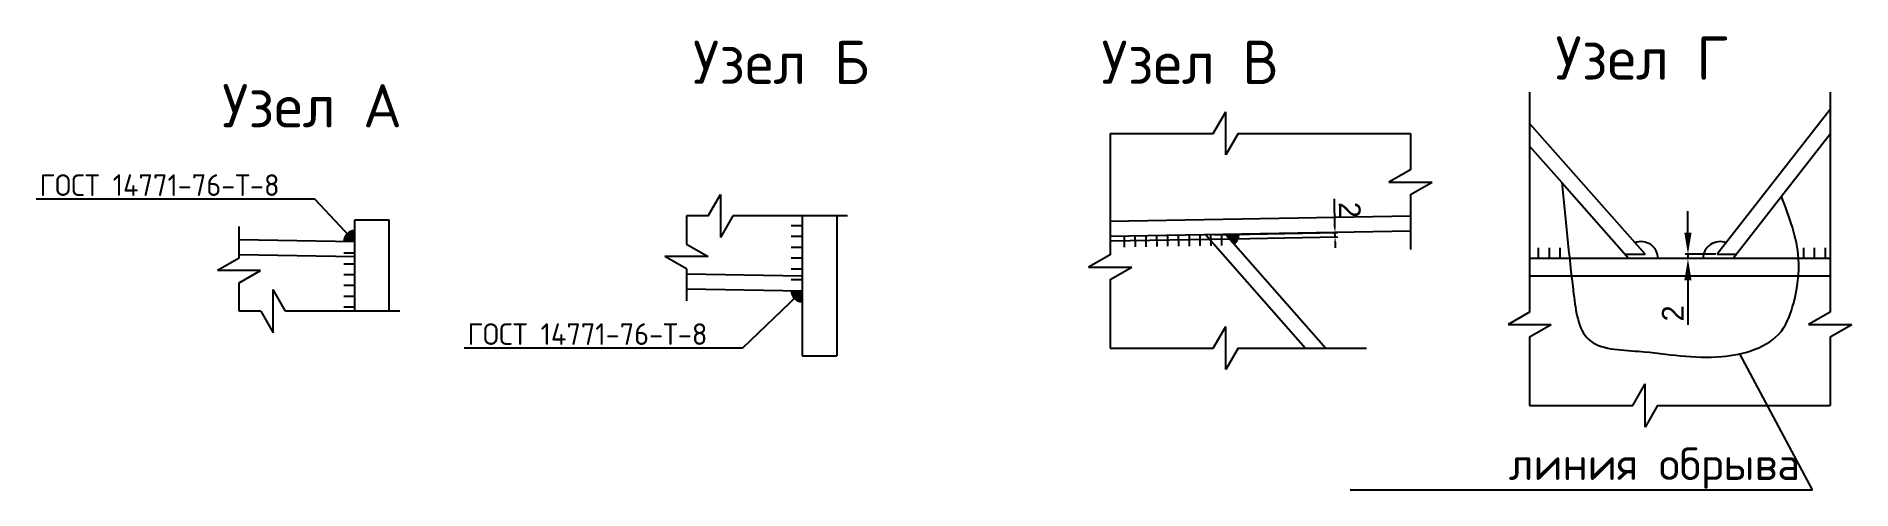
# Model space of a CAD drawing. Header units: millimetres. Extents: x -119 to 720, y -51 to 158.
import ezdxf

# ---------------------------------------------------------------- set-up
doc = ezdxf.new("R2010")
doc.units = ezdxf.units.MM
doc.header["$PDMODE"] = 35
doc.layers.add('Профили', color=150, linetype='Continuous')
doc.layers.add('Стандарт', color=252, linetype='Continuous')
doc.styles.add('GOST-2.304_Type-B', font='GOST Common.ttf')
doc.styles.add('ОСК', font='isocpeur.ttf')
doc.dimstyles.new('ISO-25', dxfattribs={"dimtxt": 2.5, "dimasz": 2.5, "dimexe": 1.25, "dimexo": 0.625, "dimtad": 1, "dimtxsty": 'Standard', "dimcen": 2.5, "dimadec": 0, "dimazin": 0, "dimtfac": 1, "dimtmove": 0, "dimatfit": 3, "dimfxl": 1, "dimarcsym": 0})

# ---------------------------------------------------------------- blocks, each defined once
blk = doc.blocks.new('*D2')
at = {"layer": 'Defpoints', "color": 0, "transparency": 16777216}
for p in [(644.53, 55.44), (658.05, 57.44), (658.05, 55.44)]:
    blk.add_point(p, dxfattribs=at)
at = {"layer": 'Стандарт', "color": 0, "lineweight": -2, "transparency": 16777216}
for p, q in [((644.53, 67.44), (644.53, 77.44)), ((657.42, 57.44), (643.28, 57.44)), ((657.42, 55.44), (643.28, 55.44)), ((644.53, 57.44), (644.53, 55.44)), ((644.53, 45.44), (644.53, 24.77))]:
    blk.add_line(p, q, dxfattribs=at)
at = {"layer": 'Стандарт', "color": 0, "transparency": 16777216}
for points in [[(642.87, 67.44), (646.2, 67.44), (644.53, 57.44)], [(642.87, 45.44), (646.2, 45.44), (644.53, 55.44)]]:
    blk.add_solid(points, dxfattribs=at)
at = {"layer": 'Стандарт', "color": 0, "transparency": 16777216, "insert": (637.53, 30.1), "char_height": 10, "attachment_point": 5, "rotation": 90}
blk.add_mtext('2', dxfattribs=at)
blk = doc.blocks.new('*D3')
at = {"layer": 'Defpoints', "color": 0, "transparency": 16777216}
for p in [(481.42, 67.48), (425.16, 66.49), (425.19, 64.49)]:
    blk.add_point(p, dxfattribs=at)
at = {"layer": 'Стандарт', "color": 0, "lineweight": -2, "transparency": 16777216}
for p, q in [((481.38, 69.98), (481.15, 83.14)), ((425.78, 66.5), (482.67, 67.5)), ((481.46, 65.48), (481.42, 67.48)), ((425.82, 64.5), (482.71, 65.5)), ((481.5, 62.98), (481.55, 60.48))]:
    blk.add_line(p, q, dxfattribs=at)
at = {"layer": 'Стандарт', "color": 0, "transparency": 16777216}
for points in [[(481.8, 69.98), (480.96, 69.97), (481.42, 67.48)], [(481.92, 62.98), (481.09, 62.97), (481.46, 65.48)]]:
    blk.add_solid(points, dxfattribs=at)
at = {"layer": 'Стандарт', "color": 0, "transparency": 16777216, "insert": (488.24, 77.93), "char_height": 10, "attachment_point": 5, "rotation": 271.00257}
blk.add_mtext('2', dxfattribs=at)

msp = doc.modelspace()

# ---------------------------------------------------------------- hatches: boundary and pattern name
at = {"layer": 'Профили'}
h = msp.add_hatch(color=256, dxfattribs=at)
h.dxf.hatch_style = 1
h.paths.add_polyline_path([(28.447, 68.381), (28.447, 63.381), (23.447, 63.468, -0.4090977)])
h = msp.add_hatch(color=256, dxfattribs=at)
h.dxf.hatch_style = 1
h.paths.add_polyline_path([(436.943, 66.698), (430.941, 66.593), (434.91, 62.089, 0.2199302)])
h = msp.add_hatch(color=256, dxfattribs=at)
h.dxf.hatch_style = 1
edge = h.paths.add_edge_path()
edge.add_line((235.174, 35.542), (235.174, 40.508))
edge.add_line((235.174, 40.508), (230.175, 40.596))
edge.add_arc((235.119, 40.487), 4.945, 538.737055, 630.640922)

# ---------------------------------------------------------------- linework, layer by layer
for p, q in [((571.388, 132.362), (571.388, 30.615)), ((710.198, 132.362), (710.198, 30.615)), ((425.209, 113.363), (430.916, 123.363)), ((430.916, 103.363), (430.916, 123.363)), ((571.388, 117.964), (624.727, 57.437)), ((710.198, 124.413), (658.047, 57.437)), ((377.573, 113.363), (377.573, 57.239)), ((377.573, 113.363), (425.209, 113.363)), ((436.623, 113.363), (430.916, 103.363)), ((436.623, 113.363), (516.383, 113.363)), ((516.383, 113.363), (516.383, 96.528)), ((710.198, 113.019), (687.78, 84.228)), ((571.388, 107.377), (586.199, 90.57)), ((516.383, 96.528), (506.383, 90.821)), ((191.747, 75.154), (197.454, 85.154)), ((197.454, 85.154), (197.454, 65.154)), ((506.383, 90.821), (526.383, 90.821)), ((516.383, 85.114), (526.383, 90.821)), ((516.383, 85.114), (516.383, 59.709)), ((586.199, 90.57), (617.159, 55.437)), ((687.78, 84.228), (665.361, 55.437)), ((-25.017, 55.583), (-25.017, 70.347)), ((28.447, 31.14), (28.447, 73.381)), ((28.447, 73.381), (44.447, 73.381)), ((28.447, 73.381), (44.447, 73.381)), ((44.447, 31.14), (44.447, 73.381)), ((191.747, 75.154), (181.711, 75.154)), ((181.711, 75.154), (181.711, 62.124)), ((203.161, 75.154), (197.454, 65.154)), ((256.09, 75.154), (203.161, 75.154)), ((230.174, 70.788), (235.174, 70.788)), ((235.174, 75.154), (235.174, 10.508)), ((251.174, 75.154), (251.174, 10.508)), ((516.383, 75.089), (377.573, 72.66)), ((516.383, 68.088), (377.573, 65.659)), ((-25.017, 64.316), (28.447, 63.381)), ((181.711, 62.124), (191.711, 56.417)), ((230.174, 65.788), (235.174, 65.788)), ((230.174, 60.788), (235.174, 60.788)), ((377.573, 63.659), (432.677, 64.623)), ((384.201, 60.83), (384.129, 65.83)), ((384.202, 60.774), (384.129, 65.774)), ((389.201, 60.903), (389.128, 65.902)), ((389.202, 60.847), (389.129, 65.847)), ((394.2, 60.976), (394.128, 65.975)), ((394.201, 60.92), (394.128, 65.919)), ((399.2, 61.048), (399.127, 66.048)), ((404.199, 61.121), (404.127, 66.121)), ((409.199, 61.194), (409.126, 66.194)), ((414.198, 61.267), (414.125, 66.266)), ((419.198, 61.34), (419.125, 66.339)), ((421.752, 66.432), (467.875, 14.094)), ((424.197, 61.412), (424.124, 66.412)), ((429.197, 61.485), (429.124, 66.485)), ((430.941, 66.593), (477.205, 14.094)), ((575.48, 55.437), (575.48, 60.437)), ((580.48, 55.437), (580.48, 60.437)), ((585.48, 55.437), (585.48, 60.437)), ((698.056, 55.437), (698.056, 60.437)), ((703.056, 55.437), (703.056, 60.437)), ((708.056, 55.437), (708.056, 60.437)), ((-25.017, 55.583), (-35.017, 49.876)), ((-25.017, 57.315), (28.447, 56.38)), ((23.447, 58.101), (28.447, 58.101)), ((23.447, 53.101), (28.447, 53.101)), ((191.711, 56.417), (171.711, 56.417)), ((181.711, 50.71), (171.711, 56.417)), ((181.711, 50.71), (181.711, 35.946)), ((230.174, 55.788), (235.174, 55.788)), ((230.174, 50.788), (235.174, 50.788)), ((377.573, 57.239), (367.573, 51.532)), ((367.573, 51.532), (387.573, 51.532)), ((377.573, 45.825), (387.573, 51.532)), ((710.198, 55.437), (571.388, 55.437)), ((615.397, 57.437), (624.727, 57.437)), ((658.047, 57.437), (666.919, 57.437)), ((-15.017, 49.876), (-35.017, 49.876)), ((-25.017, 44.169), (-15.017, 49.876)), ((-25.017, 31.14), (-25.017, 44.169)), ((23.447, 48.101), (28.447, 48.101)), ((23.447, 43.101), (28.447, 43.101)), ((181.711, 48.445), (235.174, 47.509)), ((230.174, 45.788), (235.174, 45.788)), ((377.573, 45.825), (377.573, 14.094)), ((571.388, 47.437), (590.728, 47.437)), ((590.728, 47.437), (695.582, 47.437)), ((695.582, 47.437), (710.198, 47.437)), ((-9.274, 21.14), (-9.274, 41.14)), ((-3.567, 31.14), (-9.274, 41.14)), ((23.447, 38.101), (28.447, 38.101)), ((181.711, 41.444), (235.174, 40.508)), ((-14.981, 31.14), (-25.017, 31.14)), ((-14.981, 31.14), (-9.274, 21.14)), ((49.363, 31.14), (-3.567, 31.14)), ((23.447, 33.101), (28.447, 33.101)), ((571.388, 30.615), (561.388, 24.908)), ((710.198, 30.615), (700.198, 24.908)), ((425.209, 14.094), (430.916, 24.094)), ((430.916, 4.094), (430.916, 24.094)), ((561.388, 24.908), (581.388, 24.908)), ((571.388, 19.201), (581.388, 24.908)), ((571.388, 19.201), (571.388, -12.53)), ((700.198, 24.908), (720.198, 24.908)), ((710.198, 19.201), (720.198, 24.908)), ((710.198, 19.201), (710.198, -12.53)), ((235.174, 10.508), (251.174, 10.508)), ((235.174, 10.508), (251.174, 10.508)), ((377.573, 14.094), (425.209, 14.094)), ((436.623, 14.094), (430.916, 4.094)), ((436.623, 14.094), (496.055, 14.094)), ((702.104, -51.43), (668.444, 11.393)), ((619.024, -12.53), (624.731, -2.53)), ((624.731, -22.53), (624.731, -2.53)), ((571.388, -12.53), (619.024, -12.53)), ((630.438, -12.53), (624.731, -22.53)), ((630.438, -12.53), (710.198, -12.53)), ((488.505, -51.43), (702.104, -51.43))]:
    msp.add_line(p, q, dxfattribs=at)
for centre, radius, start, end in [((28.447, 63.381), 5, 90, 178.997426), ((430.941, 66.593), 6.003, 311.388157, 1.002574), ((622.86, 55.437), 7.863, 0, 111.12774), ((659.366, 55.437), 7.863, 68.87226, 180), ((235.169, 40.506), 4.995, 178.973831, 270.05808)]:
    msp.add_arc(centre, radius, start, end, dxfattribs=at)
msp.add_spline([(586.199, 90.57), (591.717, 39.169), (598.666, 18.078), (621.739, 12.572), (660.123, 10.124), (687.686, 21.953), (693.403, 35.005), (695.65, 55.437), (687.78, 84.228)], degree=3, dxfattribs=at)
at = {"layer": 'Стандарт', "color": 4}
for p, q in [((9.967, 82.925), (-118.685, 82.925)), ((207.682, 14.032), (79.031, 14.032))]:
    msp.add_line(p, q, dxfattribs=at)
at = {"layer": 'Стандарт', "color": 4, "linetype": 'Continuous'}
for p, q in [((26.385, 65.561), (9.967, 82.925)), ((233.013, 38.427), (207.682, 14.032))]:
    msp.add_line(p, q, dxfattribs=at)
for points in [[(28.447, 63.381), (26.385, 65.561), (26.022, 65.217)], [(235.174, 40.508), (233.013, 38.427), (233.36, 38.067)]]:
    msp.add_solid(points, dxfattribs=at)

# ---------------------------------------------------------------- texts
at = {"layer": 'Профили', "width": 394.33843, "attachment_point": 1, "style": 'ОСК'}
for s, insert, char_height in [('Узел Б', (184.736, 156.216), 20), ('Узел В', (373.494, 156.216), 20), ('Узел Г', (583.305, 158.199), 20), ('Узел А', (-32.828, 136.125), 20), ('линия обрыва', (561.688, -31.93), 15)]:
    msp.add_mtext(s, dxfattribs=dict(at, insert=insert, char_height=char_height))
at = {"layer": 'Стандарт', "color": 4, "style": 'GOST-2.304_Type-B'}
for p in [(-117.185, 84.425), (80.531, 15.532)]:
    msp.add_text('ГОСТ 14771-76-Т-8', height=10, dxfattribs=at).set_placement(p)

# ---------------------------------------------------------------- dimensions: what is measured, and where the dimension line sits
at = {"layer": 'Стандарт', "color": 4}
dim = msp.add_aligned_dim(p1=(425.192, 64.492), p2=(425.157, 66.492), distance=-56.276, dimstyle='ISO-25', override={"dimtxt": 10, "dimgap": 2}, dxfattribs=at)
dim.commit()
dim.dimension.update_dxf_attribs({"geometry": '*D3', "text_midpoint": (488.243, 77.931)})
dim = msp.add_linear_dim(base=(644.532, 55.437), p1=(658.047, 57.437), p2=(658.047, 55.437), angle=90, dimstyle='ISO-25', override={"dimtxt": 10, "dimasz": 10, "dimgap": 2}, dxfattribs=at)
dim.commit()
dim.dimension.update_dxf_attribs({"geometry": '*D2', "text_midpoint": (637.532, 30.104)})

doc.saveas('drawing.dxf')
